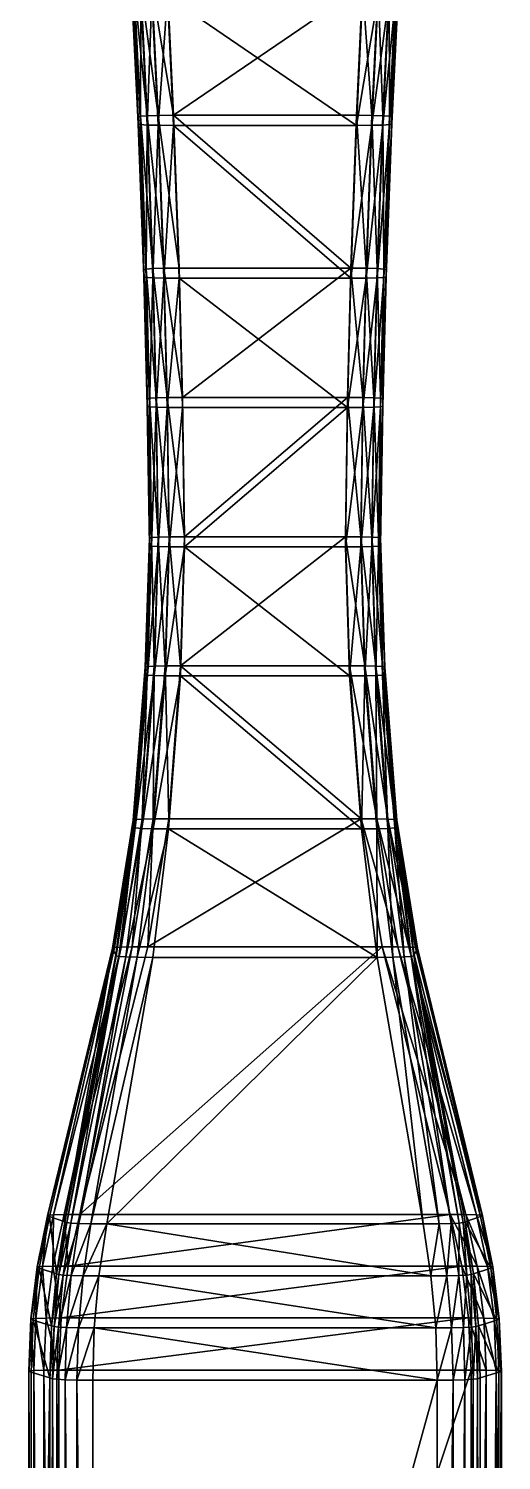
# Model space of a CAD drawing. Header units: millimetres. Extents: x -6 to 7, y -85 to 80.
# Drawn here: x -6.02 to 6.02, y -2.18 to 34.35 of the extents above; entities that cross this region are included whole.
import ezdxf

# ---------------------------------------------------------------- set-up
doc = ezdxf.new("R2010")
doc.units = ezdxf.units.MM
doc.layers.get('0').update_dxf_attribs({"color": 214, "true_color": 0xb11c95})

msp = doc.modelspace()

# ---------------------------------------------------------------- meshes
at = {"color": 54, "true_color": 0xb1941b}
mesh = msp.add_polyface(dxfattribs=at)
corners = [(-2.489, 35.179, 6.914), (2.489, 35.179, 6.914), (2.7, 38.735, 6.618), (-2.33, 31.885, 7.215), (2.33, 31.885, 7.215), (2.489, 35.437, 0.92), (2.33, 32.143, 1.221), (-2.33, 32.143, 1.221), (-2.489, 35.437, 0.92), (-3.334, 35.201, 6.408), (-3.39, 35.218, 6.015), (-3.231, 31.924, 6.316), (-3.174, 31.907, 6.71), (3.174, 31.907, 6.71), (3.231, 31.924, 6.316), (3.39, 35.218, 6.015), (3.334, 35.201, 6.408), (-3.174, 32.121, 1.727), (-3.231, 32.104, 2.12), (-3.39, 35.398, 1.819), (-3.334, 35.415, 1.425), (3.334, 35.415, 1.425), (3.39, 35.398, 1.819), (3.231, 32.104, 2.12), (3.174, 32.121, 1.727), (-3.165, 35.189, 6.689), (-3.005, 31.895, 6.991), (-2.883, 35.182, 6.858), (-2.724, 31.888, 7.159), (3.005, 31.895, 6.991), (3.165, 35.189, 6.689), (2.724, 31.888, 7.159), (2.883, 35.182, 6.858), (-3.005, 32.133, 1.446), (-3.165, 35.427, 1.144), (-2.724, 32.14, 1.277), (-2.883, 35.434, 0.976), (3.165, 35.427, 1.144), (3.005, 32.133, 1.446), (2.883, 35.434, 0.976), (2.724, 32.14, 1.277), (-3.39, 35.379, 2.258), (-3.231, 32.085, 2.56), (-3.231, 31.943, 5.877), (-3.39, 35.237, 5.575), (3.231, 32.085, 2.56), (3.39, 35.379, 2.258), (3.39, 35.237, 5.575), (3.231, 31.943, 5.877)]
mesh.append_faces([[corners[k] for k in face] for face in [(0, 1, 2, 0), (0, 3, 4, 0), (4, 1, 0, 4), (5, 6, 7, 5), (7, 8, 5, 7), (9, 10, 11, 9), (11, 12, 9, 11), (13, 14, 15, 13), (15, 16, 13, 15), (17, 18, 19, 17), (19, 20, 17, 19), (21, 22, 23, 21), (23, 24, 21, 23), (25, 9, 12, 25), (12, 26, 25, 12), (27, 25, 26, 27), (26, 28, 27, 26), (0, 27, 28, 0), (28, 3, 0, 28), (29, 13, 16, 29), (16, 30, 29, 16), (31, 29, 30, 31), (30, 32, 31, 30), (4, 31, 32, 4), (32, 1, 4, 32), (33, 17, 20, 33), (20, 34, 33, 20), (35, 33, 34, 35), (34, 36, 35, 34), (7, 35, 36, 7), (36, 8, 7, 36), (37, 21, 24, 37), (24, 38, 37, 24), (39, 37, 38, 39), (38, 40, 39, 38), (5, 39, 40, 5), (40, 6, 5, 40), (41, 42, 43, 41), (43, 44, 41, 43), (45, 46, 47, 45), (47, 48, 45, 47), (43, 11, 10, 43), (10, 44, 43, 10), (47, 15, 14, 47), (14, 48, 47, 14), (41, 19, 18, 41), (18, 42, 41, 18), (45, 23, 22, 45), (22, 46, 45, 22)]], dxfattribs={"vtx2": -1, "vtx3": -1, "color": 54})
mesh = msp.add_polyface(dxfattribs=at)
corners = [(-2.33, 31.885, 7.215), (-2.185, 27.983, 7.629), (2.185, 27.983, 7.629), (2.33, 31.885, 7.215), (-2.33, 32.143, 1.221), (2.33, 32.143, 1.221), (2.185, 28.24, 1.635), (-2.185, 28.24, 1.635), (-3.029, 28.219, 2.141), (-3.085, 28.202, 2.534), (-3.231, 32.104, 2.12), (-3.174, 32.121, 1.727), (-2.579, 27.985, 7.573), (-2.724, 31.888, 7.159), (2.724, 31.888, 7.159), (2.579, 27.985, 7.573), (2.579, 28.238, 1.691), (2.724, 32.14, 1.277), (-2.86, 28.231, 1.86), (-3.005, 32.133, 1.446), (-2.579, 28.238, 1.691), (-2.724, 32.14, 1.277), (-2.86, 27.992, 7.404), (-3.005, 31.895, 6.991), (-3.029, 28.005, 7.123), (-3.174, 31.907, 6.71), (-3.085, 28.021, 6.73), (-3.231, 31.924, 6.316), (3.005, 31.895, 6.991), (2.86, 27.992, 7.404), (3.174, 31.907, 6.71), (3.029, 28.005, 7.123), (3.231, 31.924, 6.316), (3.085, 28.021, 6.73), (2.86, 28.231, 1.86), (3.005, 32.133, 1.446), (3.029, 28.219, 2.141), (3.174, 32.121, 1.727), (3.085, 28.202, 2.534), (3.231, 32.104, 2.12), (2.494, 24.94, 2.051), (-3.231, 32.085, 2.56), (-3.085, 28.183, 2.973), (-3.085, 28.04, 6.29), (-3.231, 31.943, 5.877), (3.085, 28.183, 2.973), (3.231, 32.085, 2.56), (3.231, 31.943, 5.877), (3.085, 28.04, 6.29)]
mesh.append_faces([[corners[k] for k in face] for face in [(0, 1, 2, 0), (2, 3, 0, 2), (4, 5, 6, 4), (6, 7, 4, 6), (8, 9, 10, 8), (10, 11, 8, 10), (12, 1, 0, 12), (0, 13, 12, 0), (14, 3, 2, 14), (2, 15, 14, 2), (16, 6, 5, 16), (5, 17, 16, 5), (18, 8, 11, 18), (11, 19, 18, 11), (20, 18, 19, 20), (19, 21, 20, 19), (7, 20, 21, 7), (21, 4, 7, 21), (22, 12, 13, 22), (13, 23, 22, 13), (24, 22, 23, 24), (23, 25, 24, 23), (26, 24, 25, 26), (25, 27, 26, 25), (28, 14, 15, 28), (15, 29, 28, 15), (30, 28, 29, 30), (29, 31, 30, 29), (32, 30, 31, 32), (31, 33, 32, 31), (34, 16, 17, 34), (17, 35, 34, 17), (36, 34, 35, 36), (35, 37, 36, 35), (38, 36, 37, 38), (37, 39, 38, 37), (6, 16, 40, 6), (41, 42, 43, 41), (43, 44, 41, 43), (45, 46, 47, 45), (47, 48, 45, 47), (41, 10, 9, 41), (9, 42, 41, 9), (43, 26, 27, 43), (27, 44, 43, 27), (47, 32, 33, 47), (33, 48, 47, 33), (45, 38, 39, 45), (39, 46, 45, 39)]], dxfattribs={"vtx2": -1, "vtx3": -1, "color": 54})
mesh = msp.add_polyface(dxfattribs=at)
corners = [(-2.185, 27.983, 7.629), (-2.1, 24.685, 7.989), (2.1, 24.685, 7.989), (2.185, 27.983, 7.629), (2.185, 28.24, 1.635), (2.1, 24.943, 1.994), (-2.1, 24.943, 1.994), (-2.185, 28.24, 1.635), (-2.494, 24.94, 2.051), (-2.048, 21.387, 2.353), (2.494, 24.94, 2.051), (2.442, 21.384, 2.409), (-2.579, 28.238, 1.691), (-2.494, 24.687, 7.933), (-2.579, 27.985, 7.573), (2.944, 24.707, 7.483), (3, 24.724, 7.09), (3.085, 28.021, 6.73), (3.029, 28.005, 7.123), (3.029, 28.219, 2.141), (3.085, 28.202, 2.534), (3, 24.904, 2.894), (2.944, 24.921, 2.5), (-2.86, 28.231, 1.86), (-2.775, 24.933, 2.219), (-3.029, 28.219, 2.141), (-2.944, 24.921, 2.5), (-3.085, 28.202, 2.534), (-3, 24.904, 2.894), (-2.775, 24.695, 7.764), (-2.86, 27.992, 7.404), (-2.944, 24.707, 7.483), (-3.029, 28.005, 7.123), (-3, 24.724, 7.09), (-3.085, 28.021, 6.73), (2.775, 24.695, 7.764), (2.86, 27.992, 7.404), (2.494, 24.687, 7.933), (2.579, 27.985, 7.573), (2.86, 28.231, 1.86), (2.775, 24.933, 2.219), (2.579, 28.238, 1.691), (-3.085, 28.183, 2.973), (-3, 24.885, 3.333), (-3, 24.743, 6.65), (-3.085, 28.04, 6.29), (3, 24.885, 3.333), (3.085, 28.183, 2.973), (3.085, 28.04, 6.29), (3, 24.743, 6.65)]
mesh.append_faces([[corners[k] for k in face] for face in [(0, 1, 2, 0), (2, 3, 0, 2), (4, 5, 6, 4), (6, 7, 4, 6), (8, 6, 9, 8), (5, 10, 11, 5), (12, 7, 6, 12), (6, 8, 12, 6), (13, 1, 0, 13), (0, 14, 13, 0), (15, 16, 17, 15), (17, 18, 15, 17), (19, 20, 21, 19), (21, 22, 19, 21), (23, 12, 8, 23), (8, 24, 23, 8), (25, 23, 24, 25), (24, 26, 25, 24), (27, 25, 26, 27), (26, 28, 27, 26), (29, 13, 14, 29), (14, 30, 29, 14), (31, 29, 30, 31), (30, 32, 31, 30), (33, 31, 32, 33), (32, 34, 33, 32), (35, 15, 18, 35), (18, 36, 35, 18), (37, 35, 36, 37), (36, 38, 37, 36), (2, 37, 38, 2), (38, 3, 2, 38), (39, 19, 22, 39), (22, 40, 39, 22), (41, 39, 40, 41), (40, 10, 41, 40), (10, 5, 4, 10), (42, 43, 44, 42), (44, 45, 42, 44), (46, 47, 48, 46), (48, 49, 46, 48), (48, 17, 16, 48), (16, 49, 48, 16), (46, 21, 20, 46), (20, 47, 46, 20), (42, 27, 28, 42), (28, 43, 42, 28), (44, 33, 34, 44), (34, 45, 44, 34)]], dxfattribs={"vtx2": -1, "vtx3": -1, "color": 54})
mesh = msp.add_polyface(dxfattribs=at)
corners = [(-2.048, 21.129, 8.347), (2.048, 21.129, 8.347), (2.1, 24.685, 7.989), (-2.1, 24.685, 7.989), (-2.048, 21.387, 2.353), (-2.1, 24.943, 1.994), (2.1, 24.943, 1.994), (2.048, 21.387, 2.353), (-2.442, 21.132, 8.291), (-2.494, 24.687, 7.933), (2.494, 24.687, 7.933), (2.442, 21.132, 8.291), (-2.442, 21.384, 2.409), (-2.494, 24.94, 2.051), (2.442, 21.384, 2.409), (-2.152, 18.094, 2.643), (2.547, 18.092, 2.7), (-2.723, 21.139, 8.122), (-2.775, 24.695, 7.764), (-2.892, 21.151, 7.841), (-2.944, 24.707, 7.483), (-2.948, 21.168, 7.448), (-3, 24.724, 7.09), (2.775, 24.695, 7.764), (2.723, 21.139, 8.122), (2.944, 24.707, 7.483), (2.892, 21.151, 7.841), (3, 24.724, 7.09), (2.948, 21.168, 7.448), (-2.775, 24.933, 2.219), (-2.723, 21.377, 2.577), (-2.944, 24.921, 2.5), (-2.892, 21.365, 2.858), (-3, 24.904, 2.894), (-2.948, 21.348, 3.252), (2.723, 21.377, 2.577), (2.494, 24.94, 2.051), (2.775, 24.933, 2.219), (2.892, 21.365, 2.858), (2.944, 24.921, 2.5), (2.948, 21.348, 3.252), (3, 24.904, 2.894), (-2.546, 18.092, 2.7), (-3, 24.885, 3.333), (-2.948, 21.329, 3.691), (-2.948, 21.187, 7.008), (-3, 24.743, 6.65), (2.948, 21.329, 3.691), (3, 24.885, 3.333), (3, 24.743, 6.65), (2.948, 21.187, 7.008)]
mesh.append_faces([[corners[k] for k in face] for face in [(0, 1, 2, 0), (2, 3, 0, 2), (4, 5, 6, 4), (6, 7, 4, 6), (8, 0, 3, 8), (3, 9, 8, 3), (10, 2, 1, 10), (1, 11, 10, 1), (4, 12, 13, 4), (14, 7, 6, 14), (12, 4, 15, 12), (7, 14, 16, 7), (17, 8, 9, 17), (9, 18, 17, 9), (19, 17, 18, 19), (18, 20, 19, 18), (21, 19, 20, 21), (20, 22, 21, 20), (23, 10, 11, 23), (11, 24, 23, 11), (25, 23, 24, 25), (24, 26, 25, 24), (27, 25, 26, 27), (26, 28, 27, 26), (29, 13, 12, 29), (12, 30, 29, 12), (31, 29, 30, 31), (30, 32, 31, 30), (33, 31, 32, 33), (32, 34, 33, 32), (35, 14, 36, 35), (36, 37, 35, 36), (38, 35, 37, 38), (37, 39, 38, 37), (40, 38, 39, 40), (39, 41, 40, 39), (30, 12, 42, 30), (43, 44, 45, 43), (45, 46, 43, 45), (47, 48, 49, 47), (49, 50, 47, 49), (45, 21, 22, 45), (22, 46, 45, 22), (49, 27, 28, 49), (28, 50, 49, 28), (43, 33, 34, 43), (34, 44, 43, 34), (47, 40, 41, 47), (41, 48, 47, 41)]], dxfattribs={"vtx2": -1, "vtx3": -1, "color": 54})
mesh = msp.add_polyface(dxfattribs=at)
corners = [(-2.152, 18.094, 2.643), (2.152, 18.094, 2.643), (2.454, 14.191, 2.984), (-2.048, 21.129, 8.347), (-2.152, 17.837, 8.638), (2.152, 17.837, 8.638), (2.048, 21.129, 8.347), (2.048, 21.387, 2.353), (-2.048, 21.387, 2.353), (2.547, 18.092, 2.7), (2.851, 14.188, 3.04), (-2.892, 21.151, 7.841), (-2.948, 21.168, 7.448), (-3.054, 17.875, 7.739), (-2.997, 17.858, 8.132), (2.997, 17.858, 8.132), (3.054, 17.875, 7.739), (2.948, 21.168, 7.448), (2.892, 21.151, 7.841), (-2.546, 18.092, 2.7), (-2.442, 21.384, 2.409), (-2.828, 18.084, 2.868), (-2.851, 14.188, 3.04), (-2.454, 14.191, 2.984), (-2.723, 21.139, 8.122), (-2.828, 17.846, 8.413), (-2.442, 21.132, 8.291), (-2.546, 17.839, 8.582), (2.828, 17.846, 8.413), (2.723, 21.139, 8.122), (2.547, 17.839, 8.582), (2.442, 21.132, 8.291), (-2.723, 21.377, 2.577), (-2.892, 21.365, 2.858), (-2.997, 18.072, 3.149), (-2.948, 21.348, 3.252), (-3.054, 18.055, 3.543), (2.828, 18.084, 2.868), (2.442, 21.384, 2.409), (2.723, 21.377, 2.577), (2.997, 18.072, 3.149), (2.892, 21.365, 2.858), (3.054, 18.055, 3.543), (2.948, 21.348, 3.252), (-2.948, 21.329, 3.691), (-3.054, 18.037, 3.982), (-3.054, 17.894, 7.299), (-2.948, 21.187, 7.008), (3.054, 18.037, 3.982), (2.948, 21.329, 3.691), (2.948, 21.187, 7.008), (3.054, 17.894, 7.299)]
mesh.append_faces([[corners[k] for k in face] for face in [(0, 1, 2, 0), (3, 4, 5, 3), (5, 6, 3, 5), (7, 1, 0, 7), (0, 8, 7, 0), (1, 9, 10, 1), (11, 12, 13, 11), (13, 14, 11, 13), (15, 16, 17, 15), (17, 18, 15, 17), (0, 19, 20, 0), (9, 1, 7, 9), (21, 19, 22, 21), (19, 0, 23, 19), (24, 11, 14, 24), (14, 25, 24, 14), (26, 24, 25, 26), (25, 27, 26, 25), (3, 26, 27, 3), (27, 4, 3, 27), (28, 15, 18, 28), (18, 29, 28, 18), (30, 28, 29, 30), (29, 31, 30, 29), (5, 30, 31, 5), (31, 6, 5, 31), (19, 21, 32, 19), (33, 32, 21, 33), (21, 34, 33, 21), (35, 33, 34, 35), (34, 36, 35, 34), (37, 9, 38, 37), (38, 39, 37, 38), (40, 37, 39, 40), (39, 41, 40, 39), (42, 40, 41, 42), (41, 43, 42, 41), (44, 45, 46, 44), (46, 47, 44, 46), (48, 49, 50, 48), (50, 51, 48, 50), (46, 13, 12, 46), (12, 47, 46, 12), (50, 17, 16, 50), (16, 51, 50, 16), (44, 35, 36, 44), (36, 45, 44, 36), (48, 42, 43, 48), (43, 49, 48, 43)]], dxfattribs={"vtx2": -1, "vtx3": -1, "color": 54})
mesh = msp.add_polyface(dxfattribs=at)
corners = [(-2.152, 17.837, 8.638), (-2.456, 13.933, 8.978), (2.456, 13.933, 8.978), (2.152, 17.837, 8.638), (2.454, 14.191, 2.984), (-2.454, 14.191, 2.984), (-2.152, 18.094, 2.643), (-3.305, 14.169, 3.489), (-3.361, 14.152, 3.883), (-3.054, 18.055, 3.543), (-2.997, 18.072, 3.149), (-2.852, 13.936, 8.922), (-2.546, 17.839, 8.582), (2.547, 17.839, 8.582), (2.852, 13.936, 8.922), (2.851, 14.188, 3.04), (2.152, 18.094, 2.643), (-2.851, 14.188, 3.04), (-2.983, 10.925, 3.236), (-3.134, 14.181, 3.208), (-2.828, 18.084, 2.868), (-2.546, 18.092, 2.7), (-3.135, 13.943, 8.753), (-2.828, 17.846, 8.413), (-3.305, 13.955, 8.472), (-2.997, 17.858, 8.132), (-3.361, 13.972, 8.079), (-3.054, 17.875, 7.739), (2.828, 17.846, 8.413), (3.135, 13.943, 8.753), (2.997, 17.858, 8.132), (3.305, 13.955, 8.472), (3.054, 17.875, 7.739), (3.361, 13.972, 8.079), (3.134, 14.181, 3.208), (2.547, 18.092, 2.7), (2.828, 18.084, 2.868), (3.305, 14.169, 3.489), (2.997, 18.072, 3.149), (3.361, 14.152, 3.883), (3.054, 18.055, 3.543), (-3.385, 10.923, 3.293), (3.669, 10.915, 3.461), (3.385, 10.923, 3.293), (-3.054, 18.037, 3.982), (-3.361, 14.133, 4.322), (-3.361, 13.991, 7.639), (-3.054, 17.894, 7.299), (3.361, 14.133, 4.322), (3.054, 18.037, 3.982), (3.054, 17.894, 7.299), (3.361, 13.991, 7.639)]
mesh.append_faces([[corners[k] for k in face] for face in [(0, 1, 2, 0), (2, 3, 0, 2), (4, 5, 6, 4), (7, 8, 9, 7), (9, 10, 7, 9), (11, 1, 0, 11), (0, 12, 11, 0), (13, 3, 2, 13), (2, 14, 13, 2), (15, 4, 16, 15), (17, 5, 18, 17), (19, 7, 10, 19), (10, 20, 19, 10), (17, 19, 20, 17), (5, 17, 21, 5), (22, 11, 12, 22), (12, 23, 22, 12), (24, 22, 23, 24), (23, 25, 24, 23), (26, 24, 25, 26), (25, 27, 26, 25), (28, 13, 14, 28), (14, 29, 28, 14), (30, 28, 29, 30), (29, 31, 30, 29), (32, 30, 31, 32), (31, 33, 32, 31), (34, 15, 35, 34), (35, 36, 34, 35), (37, 34, 36, 37), (36, 38, 37, 36), (39, 37, 38, 39), (38, 40, 39, 38), (19, 17, 41, 19), (15, 34, 42, 15), (4, 15, 43, 4), (44, 45, 46, 44), (46, 47, 44, 46), (48, 49, 50, 48), (50, 51, 48, 50), (44, 9, 8, 44), (8, 45, 44, 8), (46, 26, 27, 46), (27, 47, 46, 27), (50, 32, 33, 50), (33, 51, 50, 33), (48, 39, 40, 48), (40, 49, 48, 40)]], dxfattribs={"vtx2": -1, "vtx3": -1, "color": 54})
mesh = msp.add_polyface(dxfattribs=at)
corners = [(2.862, 10.654, 9.232), (-2.862, 10.654, 9.232), (-4.035, 3.851, 9.532), (-4.723, 4.092, 3.538), (-2.983, 10.925, 3.236), (2.983, 10.925, 3.236), (-2.456, 13.933, 8.978), (-2.454, 14.191, 2.984), (2.454, 14.191, 2.984), (-4.44, 3.854, 9.476), (-3.262, 10.657, 9.176), (-3.385, 10.923, 3.293), (-5.121, 4.09, 3.594), (-5.014, 2.775, 3.546), (-2.851, 14.188, 3.04), (-2.852, 13.936, 8.922), (-4.745, 3.86, 9.309), (-3.55, 10.664, 9.007), (-4.948, 3.872, 9.03), (-3.727, 10.677, 8.726), (-5.051, 3.887, 8.639), (-3.792, 10.695, 8.333), (-3.669, 10.915, 3.461), (-5.39, 4.083, 3.761), (-3.835, 10.903, 3.742), (-5.531, 4.072, 4.04), (-3.884, 10.885, 4.135), (-5.543, 4.056, 4.431), (-5.406, 2.772, 3.602), (-5.67, 2.765, 3.769), (-3.134, 14.181, 3.208), (-3.305, 14.169, 3.489), (-3.361, 14.152, 3.883), (-3.135, 13.943, 8.753), (-3.305, 13.955, 8.472), (-3.361, 13.972, 8.079), (-3.875, 10.865, 4.575), (-5.492, 4.039, 4.868), (-5.102, 3.905, 8.202), (-3.802, 10.715, 7.893), (-3.361, 14.133, 4.322), (-3.361, 13.991, 7.639)]
mesh.append_faces([[corners[k] for k in face] for face in [(0, 1, 2, 0), (3, 4, 5, 3), (6, 1, 0, 6), (4, 7, 8, 4), (9, 2, 1, 9), (1, 10, 9, 1), (11, 4, 3, 11), (3, 12, 11, 3), (12, 3, 13, 12), (4, 11, 14, 4), (10, 1, 6, 10), (6, 15, 10, 6), (16, 9, 10, 16), (10, 17, 16, 10), (18, 16, 17, 18), (17, 19, 18, 17), (20, 18, 19, 20), (19, 21, 20, 19), (22, 11, 12, 22), (12, 23, 22, 12), (24, 22, 23, 24), (23, 25, 24, 23), (26, 24, 25, 26), (25, 27, 26, 25), (23, 12, 28, 23), (25, 23, 29, 25), (11, 22, 30, 11), (31, 30, 22, 31), (22, 24, 31, 22), (32, 31, 24, 32), (24, 26, 32, 24), (17, 10, 15, 17), (15, 33, 17, 15), (19, 17, 33, 19), (33, 34, 19, 33), (21, 19, 34, 21), (34, 35, 21, 34), (36, 37, 38, 36), (38, 39, 36, 38), (40, 36, 39, 40), (39, 41, 40, 39), (38, 20, 21, 38), (21, 39, 38, 21), (36, 26, 27, 36), (27, 37, 36, 27), (40, 32, 26, 40), (26, 36, 40, 26), (39, 21, 35, 39), (35, 41, 39, 35)]], dxfattribs={"vtx2": -1, "vtx3": -1, "color": 54})
mesh = msp.add_polyface(dxfattribs=at)
corners = [(-4.035, 3.851, 9.532), (4.035, 3.851, 9.532), (2.862, 10.654, 9.232), (2.983, 10.925, 3.236), (4.723, 4.092, 3.538), (-4.723, 4.092, 3.538), (2.456, 13.933, 8.978), (-2.456, 13.933, 8.978), (2.454, 14.191, 2.984), (-2.983, 10.925, 3.236), (3.262, 10.657, 9.176), (4.44, 3.854, 9.476), (5.121, 4.09, 3.594), (3.385, 10.923, 3.293), (5.406, 2.772, 3.602), (3.727, 10.677, 8.726), (3.792, 10.695, 8.333), (3.361, 13.972, 8.079), (3.305, 13.955, 8.472), (3.305, 14.169, 3.489), (3.361, 14.152, 3.883), (3.884, 10.885, 4.135), (3.835, 10.903, 3.742), (3.55, 10.664, 9.007), (4.745, 3.86, 9.309), (4.948, 3.872, 9.03), (5.051, 3.887, 8.639), (5.39, 4.083, 3.761), (3.669, 10.915, 3.461), (5.531, 4.072, 4.04), (5.543, 4.056, 4.431), (5.67, 2.765, 3.769), (5.804, 2.754, 4.048), (3.135, 13.943, 8.753), (2.852, 13.936, 8.922), (3.134, 14.181, 3.208), (2.851, 14.188, 3.04), (5.492, 4.039, 4.868), (3.875, 10.865, 4.575), (3.802, 10.715, 7.893), (5.102, 3.905, 8.202), (3.361, 14.133, 4.322), (3.361, 13.991, 7.639)]
mesh.append_faces([[corners[k] for k in face] for face in [(0, 1, 2, 0), (3, 4, 5, 3), (2, 6, 7, 2), (8, 3, 9, 8), (10, 2, 1, 10), (1, 11, 10, 1), (12, 4, 3, 12), (3, 13, 12, 3), (4, 12, 14, 4), (15, 16, 17, 15), (17, 18, 15, 17), (19, 20, 21, 19), (21, 22, 19, 21), (23, 10, 11, 23), (11, 24, 23, 11), (15, 23, 24, 15), (24, 25, 15, 24), (16, 15, 25, 16), (25, 26, 16, 25), (27, 12, 13, 27), (13, 28, 27, 13), (29, 27, 28, 29), (28, 22, 29, 28), (30, 29, 22, 30), (22, 21, 30, 22), (12, 27, 31, 12), (27, 29, 32, 27), (23, 15, 18, 23), (18, 33, 23, 18), (10, 23, 33, 10), (33, 34, 10, 33), (2, 10, 34, 2), (34, 6, 2, 34), (35, 19, 22, 35), (22, 28, 35, 22), (28, 13, 36, 28), (13, 3, 8, 13), (37, 38, 39, 37), (39, 40, 37, 39), (38, 41, 42, 38), (42, 39, 38, 42), (42, 17, 16, 42), (16, 39, 42, 16), (38, 21, 20, 38), (20, 41, 38, 20), (39, 16, 26, 39), (26, 40, 39, 26), (37, 30, 21, 37), (21, 38, 37, 21)]], dxfattribs={"vtx2": -1, "vtx3": -1, "color": 54})
mesh = msp.add_polyface(dxfattribs=at)
corners = [(-5.014, 2.775, 3.546), (-4.723, 4.092, 3.538), (4.723, 4.092, 3.538), (-4.231, 2.525, 9.54), (-4.35, 1.195, 9.533), (4.35, 1.195, 9.533), (-5.191, 1.451, 3.539), (5.014, 2.775, 3.546), (-5.579, 1.448, 3.595), (-5.251, 0.121, 3.519), (-4.948, 3.872, 9.03), (-5.051, 3.887, 8.639), (-5.255, 2.562, 8.649), (-5.147, 2.545, 9.039), (-5.377, 1.233, 8.643), (-5.266, 1.216, 9.033), (-5.406, 2.772, 3.602), (-5.121, 4.09, 3.594), (-5.838, 1.441, 3.762), (-5.637, 0.118, 3.575), (-5.968, 1.429, 4.04), (-5.894, 0.111, 3.741), (-5.97, 1.413, 4.429), (-6.023, 0.099, 4.02), (-4.745, 3.86, 9.309), (-4.94, 2.534, 9.318), (-4.44, 3.854, 9.476), (-4.635, 2.527, 9.485), (-4.035, 3.851, 9.532), (-5.058, 1.205, 9.311), (-4.752, 1.197, 9.478), (-5.67, 2.765, 3.769), (-5.39, 4.083, 3.761), (-5.804, 2.754, 4.048), (-5.531, 4.072, 4.04), (-5.543, 4.056, 4.431), (-5.81, 2.737, 4.438), (-5.312, 2.58, 8.213), (-5.102, 3.905, 8.202), (-5.492, 4.039, 4.868), (-5.752, 2.719, 4.874), (-5.438, 1.252, 8.208), (-5.909, 1.394, 4.865)]
mesh.append_faces([[corners[k] for k in face] for face in [(0, 1, 2, 0), (3, 4, 5, 3), (6, 0, 7, 6), (8, 6, 9, 8), (10, 11, 12, 10), (12, 13, 10, 12), (13, 12, 14, 13), (14, 15, 13, 14), (0, 16, 17, 0), (16, 0, 6, 16), (6, 8, 16, 6), (18, 8, 19, 18), (20, 18, 21, 20), (22, 20, 23, 22), (24, 10, 13, 24), (13, 25, 24, 13), (26, 24, 25, 26), (25, 27, 26, 25), (28, 26, 27, 28), (27, 3, 28, 27), (25, 13, 15, 25), (15, 29, 25, 15), (27, 25, 29, 27), (29, 30, 27, 29), (3, 27, 30, 3), (30, 4, 3, 30), (16, 31, 32, 16), (31, 33, 34, 31), (35, 34, 33, 35), (33, 36, 35, 33), (31, 16, 8, 31), (8, 18, 31, 8), (33, 31, 18, 33), (18, 20, 33, 18), (36, 33, 20, 36), (20, 22, 36, 20), (37, 38, 39, 37), (39, 40, 37, 39), (41, 37, 40, 41), (40, 42, 41, 40), (37, 12, 11, 37), (11, 38, 37, 11), (41, 14, 12, 41), (12, 37, 41, 12), (39, 35, 36, 39), (36, 40, 39, 36), (40, 36, 22, 40), (22, 42, 40, 22)]], dxfattribs={"vtx2": -1, "vtx3": -1, "color": 54})
mesh = msp.add_polyface(dxfattribs=at)
corners = [(4.231, 2.525, 9.54), (4.035, 3.851, 9.532), (-4.035, 3.851, 9.532), (-4.231, 2.525, 9.54), (4.723, 4.092, 3.538), (5.014, 2.775, 3.546), (-5.014, 2.775, 3.546), (4.35, 1.195, 9.533), (5.191, 1.451, 3.539), (-5.191, 1.451, 3.539), (5.147, 2.546, 9.039), (5.255, 2.562, 8.649), (5.051, 3.887, 8.639), (4.948, 3.872, 9.03), (5.406, 2.772, 3.602), (5.266, 1.216, 9.033), (5.377, 1.233, 8.643), (5.579, 1.448, 3.595), (5.637, 0.118, 3.575), (4.94, 2.534, 9.318), (4.745, 3.86, 9.309), (4.635, 2.527, 9.485), (4.44, 3.854, 9.476), (5.67, 2.765, 3.769), (5.121, 4.09, 3.594), (5.804, 2.754, 4.048), (5.39, 4.083, 3.761), (5.81, 2.737, 4.438), (5.531, 4.072, 4.04), (5.543, 4.056, 4.431), (5.058, 1.205, 9.311), (4.752, 1.197, 9.478), (5.838, 1.441, 3.762), (5.894, 0.111, 3.741), (5.968, 1.429, 4.04), (6.023, 0.099, 4.02), (5.97, 1.413, 4.429), (5.312, 2.58, 8.213), (5.438, 1.252, 8.208), (5.909, 1.394, 4.865), (5.753, 2.719, 4.874), (5.102, 3.905, 8.202), (5.492, 4.039, 4.868)]
mesh.append_faces([[corners[k] for k in face] for face in [(0, 1, 2, 0), (2, 3, 0, 2), (4, 5, 6, 4), (7, 0, 3, 7), (5, 8, 9, 5), (10, 11, 12, 10), (12, 13, 10, 12), (14, 5, 4, 14), (15, 16, 11, 15), (11, 10, 15, 11), (8, 17, 18, 8), (17, 8, 5, 17), (5, 14, 17, 5), (19, 10, 13, 19), (13, 20, 19, 13), (21, 19, 20, 21), (20, 22, 21, 20), (0, 21, 22, 0), (22, 1, 0, 22), (23, 14, 24, 23), (25, 23, 26, 25), (27, 25, 28, 27), (28, 29, 27, 28), (30, 15, 10, 30), (10, 19, 30, 10), (31, 30, 19, 31), (19, 21, 31, 19), (7, 31, 21, 7), (21, 0, 7, 21), (17, 32, 33, 17), (32, 34, 35, 32), (32, 17, 14, 32), (14, 23, 32, 14), (34, 32, 23, 34), (23, 25, 34, 23), (36, 34, 25, 36), (25, 27, 36, 25), (37, 38, 39, 37), (39, 40, 37, 39), (41, 37, 40, 41), (40, 42, 41, 40), (41, 12, 11, 41), (11, 37, 41, 11), (37, 11, 16, 37), (16, 38, 37, 16), (40, 27, 29, 40), (29, 42, 40, 29), (39, 36, 27, 39), (27, 40, 39, 27)]], dxfattribs={"vtx2": -1, "vtx3": -1, "color": 54})
mesh = msp.add_polyface(dxfattribs=at)
corners = [(-4.35, 1.195, 9.533), (-4.39, -0.137, 9.513), (4.39, -0.137, 9.513), (4.35, 1.195, 9.533), (5.191, 1.451, 3.539), (5.251, 0.121, 3.519), (-5.251, 0.121, 3.519), (-5.191, 1.451, 3.539), (-5.266, 1.216, 9.033), (-5.377, 1.233, 8.643), (-5.418, -0.099, 8.623), (-5.306, -0.115, 9.013), (-5.637, 0.118, 3.575), (-5.579, 1.448, 3.595), (5.306, -0.115, 9.013), (5.418, -0.099, 8.623), (5.377, 1.233, 8.643), (5.266, 1.216, 9.033), (5.637, 0.118, 3.575), (-5.058, 1.205, 9.311), (-5.097, -0.127, 9.291), (-4.752, 1.197, 9.478), (-4.792, -0.135, 9.458), (-5.894, 0.111, 3.741), (-5.838, 1.441, 3.762), (-6.023, 0.099, 4.02), (-5.968, 1.429, 4.04), (-6.023, 0.082, 4.409), (-5.97, 1.413, 4.429), (5.097, -0.127, 9.291), (5.058, 1.205, 9.311), (4.792, -0.135, 9.458), (4.752, 1.197, 9.478), (5.894, 0.111, 3.741), (5.579, 1.448, 3.595), (6.023, 0.099, 4.02), (5.838, 1.441, 3.762), (6.024, 0.082, 4.409), (5.968, 1.429, 4.04), (5.97, 1.413, 4.429), (-5.48, -0.08, 8.188), (-5.961, 0.064, 4.844), (-5.961, -31.771, 3.507), (5.438, 1.252, 8.208), (5.481, -0.08, 8.188), (5.961, 0.064, 4.844), (5.909, 1.394, 4.865), (-5.438, 1.252, 8.208), (-5.909, 1.394, 4.865), (-5.251, -31.714, 2.182), (-5.637, -31.716, 2.238), (-5.894, -31.723, 2.405), (-6.023, -31.735, 2.683), (5.481, -31.914, 6.852), (-5.48, -31.914, 6.852), (5.961, -31.771, 3.507)]
mesh.append_faces([[corners[k] for k in face] for face in [(0, 1, 2, 0), (2, 3, 0, 2), (4, 5, 6, 4), (6, 7, 4, 6), (8, 9, 10, 8), (10, 11, 8, 10), (6, 12, 13, 6), (14, 15, 16, 14), (16, 17, 14, 16), (18, 5, 4, 18), (19, 8, 11, 19), (11, 20, 19, 11), (21, 19, 20, 21), (20, 22, 21, 20), (0, 21, 22, 0), (22, 1, 0, 22), (12, 23, 24, 12), (23, 25, 26, 23), (25, 27, 28, 25), (29, 14, 17, 29), (17, 30, 29, 17), (31, 29, 30, 31), (30, 32, 31, 30), (2, 31, 32, 2), (32, 3, 2, 32), (33, 18, 34, 33), (35, 33, 36, 35), (37, 35, 38, 37), (38, 39, 37, 38), (40, 41, 42, 40), (43, 44, 45, 43), (45, 46, 43, 45), (40, 47, 48, 40), (48, 41, 40, 48), (40, 10, 9, 40), (9, 47, 40, 9), (43, 16, 15, 43), (15, 44, 43, 15), (48, 28, 27, 48), (27, 41, 48, 27), (45, 37, 39, 45), (39, 46, 45, 39), (12, 6, 49, 12), (23, 12, 50, 23), (25, 23, 51, 25), (27, 25, 52, 27), (45, 44, 53, 45), (10, 40, 54, 10), (37, 45, 55, 37)]], dxfattribs={"vtx2": -1, "vtx3": -1, "color": 54})
mesh = msp.add_polyface(dxfattribs=at)
corners = [(-4.39, -31.971, 8.177), (4.39, -31.971, 8.177), (4.39, -0.137, 9.513), (-4.39, -0.137, 9.513), (5.251, 0.121, 3.519), (5.251, -31.714, 2.182), (-5.251, -31.714, 2.182), (-5.251, 0.121, 3.519), (-4.792, -0.135, 9.458), (-4.792, -31.969, 8.121), (5.637, 0.118, 3.575), (5.637, -31.716, 2.238), (-5.097, -0.127, 9.291), (-5.097, -31.962, 7.954), (-5.306, -0.115, 9.013), (-5.306, -31.95, 7.676), (-5.418, -0.099, 8.623), (-5.418, -31.933, 7.287), (5.894, 0.111, 3.741), (5.894, -31.723, 2.405), (6.023, 0.099, 4.02), (6.023, -31.735, 2.683), (6.024, 0.082, 4.409), (6.024, -31.752, 3.072), (-5.961, -31.771, 3.507), (-5.48, -31.914, 6.852), (-5.48, -0.08, 8.188), (5.418, -0.099, 8.623), (5.418, -31.933, 7.287), (5.481, -31.914, 6.852), (5.481, -0.08, 8.188), (-6.023, 0.082, 4.409), (-6.023, -31.752, 3.072), (-5.961, 0.064, 4.844), (4.792, -0.135, 9.458), (4.792, -31.969, 8.121), (-5.637, -31.716, 2.238), (-5.637, 0.118, 3.575), (5.097, -0.127, 9.291), (5.097, -31.962, 7.954), (5.306, -0.115, 9.013), (5.306, -31.95, 7.676), (-5.894, -31.723, 2.405), (-5.894, 0.111, 3.741), (-6.023, -31.735, 2.683), (-6.023, 0.099, 4.02), (5.961, -31.771, 3.507), (5.961, 0.064, 4.844), (5.251, -56.251, 1.171), (-5.251, -56.251, 1.171), (-5.637, -56.253, 1.227), (5.637, -56.253, 1.227), (-5.894, -56.261, 1.394), (5.894, -56.261, 1.394)]
mesh.append_faces([[corners[k] for k in face] for face in [(0, 1, 2, 0), (2, 3, 0, 2), (4, 5, 6, 4), (6, 7, 4, 6), (8, 9, 0, 8), (0, 3, 8, 0), (10, 11, 5, 10), (5, 4, 10, 5), (12, 13, 9, 12), (9, 8, 12, 9), (14, 15, 13, 14), (13, 12, 14, 13), (16, 17, 15, 16), (15, 14, 16, 15), (18, 19, 11, 18), (11, 10, 18, 11), (20, 21, 19, 20), (19, 18, 20, 19), (22, 23, 21, 22), (21, 20, 22, 21), (24, 25, 26, 24), (27, 28, 29, 27), (29, 30, 27, 29), (31, 32, 24, 31), (24, 33, 31, 24), (34, 2, 1, 34), (1, 35, 34, 1), (6, 36, 37, 6), (38, 34, 35, 38), (35, 39, 38, 35), (40, 38, 39, 40), (39, 41, 40, 39), (27, 40, 41, 27), (41, 28, 27, 41), (36, 42, 43, 36), (42, 44, 45, 42), (44, 32, 31, 44), (29, 46, 47, 29), (25, 17, 16, 25), (46, 23, 22, 46), (5, 48, 49, 5), (49, 6, 5, 49), (50, 36, 6, 50), (6, 49, 50, 6), (11, 51, 48, 11), (48, 5, 11, 48), (36, 50, 52, 36), (19, 53, 51, 19), (51, 11, 19, 51)]], dxfattribs={"vtx2": -1, "vtx3": -1, "color": 54})

doc.saveas('drawing.dxf')
